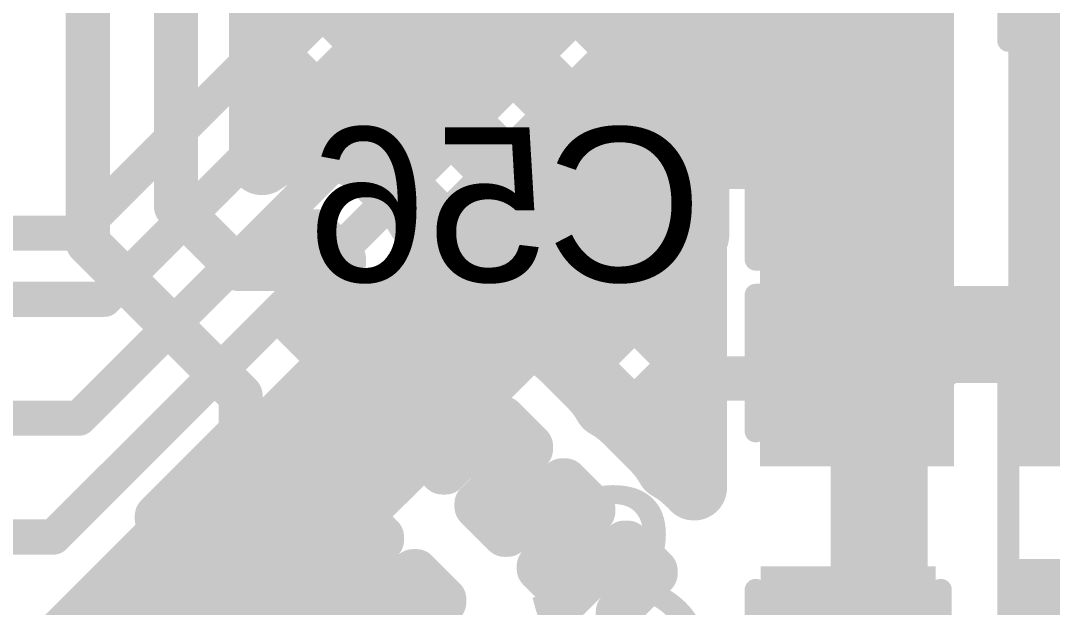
# Model space of a CAD drawing. Header units: millimetres. Extents: x -0.39 to 1.43, y -0.21 to 1.58.
# Drawn here: x 0.5672 to 0.8013, y 0.195 to 0.3283 of the extents above; entities that cross this region are included whole.
import ezdxf

# ---------------------------------------------------------------- set-up
doc = ezdxf.new("R2010")
doc.units = ezdxf.units.MM
doc.header["$MEASUREMENT"] = 0
for name, color, linetype in [('BottomLayer', 5, 'Continuous'), ('BottomOverlay', 54, 'Continuous'), ('BottomPaste', 16, 'Continuous'), ('BottomSolder', 6, 'Continuous'), ('TopLayer', 1, 'Continuous')]:
    doc.layers.add(name, color=color, linetype=linetype)
doc.styles.add('Arial', font='', dxfattribs={"height": 0.2})
doc.styles.get('Arial').set_extended_font_data('Arial')

# ---------------------------------------------------------------- blocks, each defined once
blk = doc.blocks.new('R__0603_B_32')
at = {"layer": 'BottomLayer'}
for points in [[(-0.045, -0.0175), (-0.045, 0.0175), (-0.015, 0.0175), (-0.015, -0.0175)], [(0.015, -0.0175), (0.015, 0.0175), (0.045, 0.0175), (0.045, -0.0175)]]:
    blk.add_hatch(color=5, dxfattribs=at).paths.add_polyline_path(points)
at = {"layer": 'BottomPaste'}
for points in [[(-0.045, -0.0175), (-0.045, 0.0175), (-0.015, 0.0175), (-0.015, -0.0175)], [(0.015, -0.0175), (0.015, 0.0175), (0.045, 0.0175), (0.045, -0.0175)]]:
    blk.add_hatch(color=16, dxfattribs=at).paths.add_polyline_path(points)
at = {"layer": 'BottomSolder'}
for points in [[(-0.049, -0.0215), (-0.049, 0.0215), (-0.011, 0.0215), (-0.011, -0.0215)], [(0.011, -0.0215), (0.011, 0.0215), (0.049, 0.0215), (0.049, -0.0215)]]:
    blk.add_hatch(color=6, dxfattribs=at).paths.add_polyline_path(points)
at = {"layer": 'BottomOverlay', "const_width": 0.005}
for points in [[(-0.048, 0.021), (0.048, 0.021)], [(-0.048, 0.021), (-0.048, -0.021)], [(0.048, 0.021), (0.048, -0.021)], [(-0.048, -0.021), (0.048, -0.021)]]:
    blk.add_lwpolyline(points, dxfattribs=at)
at = {"layer": 'BottomOverlay', "const_width": 0.0025}
for points in [[(-0.04925, 0.021, 1), (-0.04675, 0.021, 1)], [(-0.04925, 0.021, 1), (-0.04675, 0.021, 1)], [(0.04675, 0.021, 1), (0.04925, 0.021, 1)], [(0.04675, 0.021, 1), (0.04925, 0.021, 1)], [(-0.04925, -0.021, 1), (-0.04675, -0.021, 1)], [(-0.04925, -0.021, 1), (-0.04675, -0.021, 1)], [(0.04675, -0.021, 1), (0.04925, -0.021, 1)], [(0.04675, -0.021, 1), (0.04925, -0.021, 1)]]:
    blk.add_lwpolyline(points, format="xyb", close=True, dxfattribs=at)
blk = doc.blocks.new('R__0603_B_35')
at = {"layer": 'BottomLayer'}
for points in [[(-0.045, -0.0175), (-0.045, 0.0175), (-0.015, 0.0175), (-0.015, -0.0175)], [(0.015, -0.0175), (0.015, 0.0175), (0.045, 0.0175), (0.045, -0.0175)]]:
    blk.add_hatch(color=5, dxfattribs=at).paths.add_polyline_path(points)
at = {"layer": 'BottomPaste'}
for points in [[(-0.045, -0.0175), (-0.045, 0.0175), (-0.015, 0.0175), (-0.015, -0.0175)], [(0.015, -0.0175), (0.015, 0.0175), (0.045, 0.0175), (0.045, -0.0175)]]:
    blk.add_hatch(color=16, dxfattribs=at).paths.add_polyline_path(points)
at = {"layer": 'BottomSolder'}
for points in [[(-0.049, -0.0215), (-0.049, 0.0215), (-0.011, 0.0215), (-0.011, -0.0215)], [(0.011, -0.0215), (0.011, 0.0215), (0.049, 0.0215), (0.049, -0.0215)]]:
    blk.add_hatch(color=6, dxfattribs=at).paths.add_polyline_path(points)
at = {"layer": 'BottomOverlay', "const_width": 0.005}
for points in [[(0.048, 0.021), (-0.048, 0.021)], [(-0.048, -0.021), (-0.048, 0.021)], [(0.048, -0.021), (0.048, 0.021)], [(0.048, -0.021), (-0.048, -0.021)]]:
    blk.add_lwpolyline(points, dxfattribs=at)
at = {"layer": 'BottomOverlay', "const_width": 0.0025}
for points in [[(-0.04925, 0.021, 1), (-0.04675, 0.021, 1)], [(-0.04925, 0.021, 1), (-0.04675, 0.021, 1)], [(0.04675, 0.021, 1), (0.04925, 0.021, 1)], [(0.04675, 0.021, 1), (0.04925, 0.021, 1)], [(-0.04925, -0.021, 1), (-0.04675, -0.021, 1)], [(-0.04925, -0.021, 1), (-0.04675, -0.021, 1)], [(0.04675, -0.021, 1), (0.04925, -0.021, 1)], [(0.04675, -0.021, 1), (0.04925, -0.021, 1)]]:
    blk.add_lwpolyline(points, format="xyb", close=True, dxfattribs=at)
blk = doc.blocks.new('C__0603_B_61')
at = {"layer": 'BottomLayer'}
for points in [[(-0.045, -0.0175), (-0.045, 0.0175), (-0.015, 0.0175), (-0.015, -0.0175)], [(0.015, -0.0175), (0.015, 0.0175), (0.045, 0.0175), (0.045, -0.0175)]]:
    blk.add_hatch(color=5, dxfattribs=at).paths.add_polyline_path(points)
at = {"layer": 'BottomPaste'}
for points in [[(-0.045, -0.0175), (-0.045, 0.0175), (-0.015, 0.0175), (-0.015, -0.0175)], [(0.015, -0.0175), (0.015, 0.0175), (0.045, 0.0175), (0.045, -0.0175)]]:
    blk.add_hatch(color=16, dxfattribs=at).paths.add_polyline_path(points)
at = {"layer": 'BottomSolder'}
for points in [[(-0.04736, -0.01986), (-0.04736, 0.01986), (-0.01264, 0.01986), (-0.01264, -0.01986)], [(0.01264, -0.01986), (0.01264, 0.01986), (0.04736, 0.01986), (0.04736, -0.01986)]]:
    blk.add_hatch(color=6, dxfattribs=at).paths.add_polyline_path(points)
at = {"layer": 'BottomOverlay', "const_width": 0.005}
for points in [[(-0.049, 0.021), (-0.049, -0.021)], [(-0.018, 0.021), (-0.049, 0.021)], [(0.049, 0.021), (0.018, 0.021)], [(0.049, 0.021), (0.049, -0.021)], [(-0.018, -0.021), (-0.049, -0.021)], [(0.049, -0.021), (0.018, -0.021)]]:
    blk.add_lwpolyline(points, dxfattribs=at)
at = {"layer": 'BottomOverlay', "const_width": 0.0025}
for points in [[(-0.05025, 0.021, 1), (-0.04775, 0.021, 1)], [(-0.05025, 0.021, 1), (-0.04775, 0.021, 1)], [(-0.01925, 0.021, 1), (-0.01675, 0.021, 1)], [(0.01675, 0.021, 1), (0.01925, 0.021, 1)], [(0.04775, 0.021, 1), (0.05025, 0.021, 1)], [(0.04775, 0.021, 1), (0.05025, 0.021, 1)], [(-0.05025, -0.021, 1), (-0.04775, -0.021, 1)], [(-0.05025, -0.021, 1), (-0.04775, -0.021, 1)], [(-0.01925, -0.021, 1), (-0.01675, -0.021, 1)], [(0.01675, -0.021, 1), (0.01925, -0.021, 1)], [(0.04775, -0.021, 1), (0.05025, -0.021, 1)], [(0.04775, -0.021, 1), (0.05025, -0.021, 1)]]:
    blk.add_lwpolyline(points, format="xyb", close=True, dxfattribs=at)
blk = doc.blocks.new('C__0603_B_64')
at = {"layer": 'BottomLayer'}
for points in [[(-0.045, -0.0175), (-0.045, 0.0175), (-0.015, 0.0175), (-0.015, -0.0175)], [(0.015, -0.0175), (0.015, 0.0175), (0.045, 0.0175), (0.045, -0.0175)]]:
    blk.add_hatch(color=5, dxfattribs=at).paths.add_polyline_path(points)
at = {"layer": 'BottomPaste'}
for points in [[(-0.045, -0.0175), (-0.045, 0.0175), (-0.015, 0.0175), (-0.015, -0.0175)], [(0.015, -0.0175), (0.015, 0.0175), (0.045, 0.0175), (0.045, -0.0175)]]:
    blk.add_hatch(color=16, dxfattribs=at).paths.add_polyline_path(points)
at = {"layer": 'BottomSolder'}
for points in [[(-0.04736, -0.01986), (-0.04736, 0.01986), (-0.01264, 0.01986), (-0.01264, -0.01986)], [(0.01264, -0.01986), (0.01264, 0.01986), (0.04736, 0.01986), (0.04736, -0.01986)]]:
    blk.add_hatch(color=6, dxfattribs=at).paths.add_polyline_path(points)
at = {"layer": 'BottomOverlay', "const_width": 0.005}
for points in [[(-0.049, 0.021), (-0.049, -0.021)], [(-0.049, 0.021), (-0.018, 0.021)], [(0.018, 0.021), (0.049, 0.021)], [(0.049, 0.021), (0.049, -0.021)], [(-0.049, -0.021), (-0.018, -0.021)], [(0.018, -0.021), (0.049, -0.021)]]:
    blk.add_lwpolyline(points, dxfattribs=at)
at = {"layer": 'BottomOverlay', "const_width": 0.0025}
for points in [[(-0.05025, 0.021, 1), (-0.04775, 0.021, 1)], [(-0.05025, 0.021, 1), (-0.04775, 0.021, 1)], [(-0.01925, 0.021, 1), (-0.01675, 0.021, 1)], [(0.01675, 0.021, 1), (0.01925, 0.021, 1)], [(0.04775, 0.021, 1), (0.05025, 0.021, 1)], [(0.04775, 0.021, 1), (0.05025, 0.021, 1)], [(-0.05025, -0.021, 1), (-0.04775, -0.021, 1)], [(-0.05025, -0.021, 1), (-0.04775, -0.021, 1)], [(-0.01925, -0.021, 1), (-0.01675, -0.021, 1)], [(0.01675, -0.021, 1), (0.01925, -0.021, 1)], [(0.04775, -0.021, 1), (0.05025, -0.021, 1)], [(0.04775, -0.021, 1), (0.05025, -0.021, 1)]]:
    blk.add_lwpolyline(points, format="xyb", close=True, dxfattribs=at)
blk = doc.blocks.new('C__0603_B_66')
at = {"layer": 'BottomLayer'}
for points in [[(-0.045, -0.0175), (-0.045, 0.0175), (-0.015, 0.0175), (-0.015, -0.0175)], [(0.015, -0.0175), (0.015, 0.0175), (0.045, 0.0175), (0.045, -0.0175)]]:
    blk.add_hatch(color=5, dxfattribs=at).paths.add_polyline_path(points)
at = {"layer": 'BottomPaste'}
for points in [[(-0.045, -0.0175), (-0.045, 0.0175), (-0.015, 0.0175), (-0.015, -0.0175)], [(0.015, -0.0175), (0.015, 0.0175), (0.045, 0.0175), (0.045, -0.0175)]]:
    blk.add_hatch(color=16, dxfattribs=at).paths.add_polyline_path(points)
at = {"layer": 'BottomSolder'}
for points in [[(-0.04736, -0.01986), (-0.04736, 0.01986), (-0.01264, 0.01986), (-0.01264, -0.01986)], [(0.01264, -0.01986), (0.01264, 0.01986), (0.04736, 0.01986), (0.04736, -0.01986)]]:
    blk.add_hatch(color=6, dxfattribs=at).paths.add_polyline_path(points)
at = {"layer": 'BottomOverlay', "const_width": 0.005}
for points in [[(-0.018, 0.021), (-0.049, 0.021)], [(-0.049, -0.021), (-0.049, 0.021)], [(0.049, 0.021), (0.018, 0.021)], [(0.049, -0.021), (0.049, 0.021)], [(-0.018, -0.021), (-0.049, -0.021)], [(0.049, -0.021), (0.018, -0.021)]]:
    blk.add_lwpolyline(points, dxfattribs=at)
at = {"layer": 'BottomOverlay', "const_width": 0.0025}
for points in [[(-0.05025, 0.021, 1), (-0.04775, 0.021, 1)], [(-0.05025, 0.021, 1), (-0.04775, 0.021, 1)], [(-0.01925, 0.021, 1), (-0.01675, 0.021, 1)], [(0.01675, 0.021, 1), (0.01925, 0.021, 1)], [(0.04775, 0.021, 1), (0.05025, 0.021, 1)], [(0.04775, 0.021, 1), (0.05025, 0.021, 1)], [(-0.05025, -0.021, 1), (-0.04775, -0.021, 1)], [(-0.05025, -0.021, 1), (-0.04775, -0.021, 1)], [(-0.01925, -0.021, 1), (-0.01675, -0.021, 1)], [(0.01675, -0.021, 1), (0.01925, -0.021, 1)], [(0.04775, -0.021, 1), (0.05025, -0.021, 1)], [(0.04775, -0.021, 1), (0.05025, -0.021, 1)]]:
    blk.add_lwpolyline(points, format="xyb", close=True, dxfattribs=at)

msp = doc.modelspace()

# ---------------------------------------------------------------- hatches: boundary and pattern name
at = {"layer": 'BottomLayer'}
for points in [[(0.735, 0.22707), (0.779, 0.22707), (0.779, 0.376), (0.735, 0.376)], [(0.79133, 0.22707), (0.925, 0.22707), (0.925, 0.375), (0.79133, 0.375)]]:
    msp.add_hatch(color=5, dxfattribs=at).paths.add_polyline_path(points)

# ---------------------------------------------------------------- linework, layer by layer
for points, const_width in [([(0.62796, 0.29914), (0.723, 0.39418)], 0.015), ([(0.63248, 0.39504), (0.7205, 0.30702)], 0.015), ([(0.58243, 0.27778), (0.58243, 0.395)], 0.01), ([(0.60243, 0.28607), (0.60243, 0.395)], 0.01), ([(0.62193, 0.29614), (0.62193, 0.38184)], 0.015), ([(0.62193, 0.3773), (0.72, 0.27924)], 0.015), ([(0.62193, 0.3214), (0.67648, 0.37594)], 0.015), ([(0.72, 0.30919), (0.72, 0.37419)], 0.015), ([(0.64967, 0.29257), (0.72, 0.3629)], 0.015), ([(0.62193, 0.34902), (0.72, 0.25095)], 0.015), ([(0.66382, 0.27843), (0.72, 0.33461)], 0.015), ([(0.62193, 0.32074), (0.72, 0.22267)], 0.015), ([(0.7205, 0.2795), (0.7205, 0.30919)], 0.015), ([(0.7205, 0.2795), (0.7205, 0.30919)], 0.015), ([(0.67796, 0.26429), (0.7205, 0.30683)], 0.015), ([(0.64801, 0.29424), (0.65437, 0.28787)], 0.015), ([(0.728, 0.295), (0.753, 0.295)], 0.01), ([(0.60243, 0.28607), (0.60486, 0.28364)], 0.01), ([(0.60486, 0.28364), (0.61664, 0.27186)], 0.01), ([(0.66215, 0.2801), (0.66851, 0.27373)], 0.015), ([(0.72, 0.22225), (0.72, 0.2795)], 0.015), ([(0.62492, 0.27186), (0.63351, 0.28045)], 0.01), ([(0.63351, 0.28045), (0.63422, 0.28045)], 0.01), ([(0.63422, 0.28045), (0.64058, 0.27409)], 0.01), ([(0.6921, 0.25015), (0.72, 0.27804)], 0.015), ([(0.58243, 0.27778), (0.60132, 0.25889)], 0.01), ([(0.64058, 0.27338), (0.64058, 0.27409)], 0.01), ([(0.61664, 0.27186), (0.62492, 0.27186)], 0.01), ([(0.62821, 0.261), (0.64058, 0.27338)], 0.01), ([(0.67629, 0.26595), (0.68266, 0.25959)], 0.015), ([(0.63528, 0.25393), (0.64765, 0.26631)], 0.01), ([(0.64765, 0.26631), (0.64836, 0.26631)], 0.01), ([(0.64836, 0.26631), (0.65473, 0.25994)], 0.01), ([(0.62821, 0.26029), (0.62821, 0.261)], 0.01), ([(0.62821, 0.26029), (0.63457, 0.25393)], 0.01), ([(0.65473, 0.25924), (0.65473, 0.25994)], 0.01), ([(0.60132, 0.25889), (0.61711, 0.2431)], 0.01), ([(0.64235, 0.24686), (0.65473, 0.25924)], 0.01), ([(0.63457, 0.25393), (0.63528, 0.25393)], 0.01), ([(0.69043, 0.25181), (0.6968, 0.24545)], 0.015), ([(0.64942, 0.23979), (0.6618, 0.25216)], 0.01), ([(0.6618, 0.25216), (0.6625, 0.25216)], 0.01), ([(0.6625, 0.25216), (0.66887, 0.2458)], 0.01), ([(0.70624, 0.236), (0.72, 0.24976)], 0.015), ([(0.64235, 0.24615), (0.64235, 0.24686)], 0.01), ([(0.64235, 0.24615), (0.64871, 0.23979)], 0.01), ([(0.66887, 0.24509), (0.66887, 0.2458)], 0.01), ([(0.7275, 0.247), (0.755, 0.247)], 0.01), ([(0.65649, 0.23272), (0.66887, 0.24509)], 0.01), ([(0.61711, 0.23482), (0.61711, 0.2431)], 0.01), ([(0.64871, 0.23979), (0.64942, 0.23979)], 0.01), ([(0.70458, 0.23767), (0.71094, 0.23131)], 0.015), ([(0.66356, 0.22565), (0.67594, 0.23802)], 0.01), ([(0.67594, 0.23802), (0.67665, 0.23802)], 0.01), ([(0.67665, 0.23802), (0.68301, 0.23166)], 0.01), ([(0.59808, 0.21579), (0.61711, 0.23482)], 0.01), ([(0.60515, 0.20872), (0.62797, 0.23154)], 0.01), ([(0.62797, 0.23154), (0.62868, 0.23154)], 0.01), ([(0.62868, 0.23154), (0.63504, 0.22517)], 0.01), ([(0.65649, 0.23201), (0.65649, 0.23272)], 0.01), ([(0.65649, 0.23201), (0.66285, 0.22565)], 0.01), ([(0.68301, 0.23095), (0.68301, 0.23166)], 0.01), ([(0.67063, 0.21857), (0.68301, 0.23095)], 0.01), ([(0.63504, 0.22446), (0.63504, 0.22517)], 0.01), ([(0.66285, 0.22565), (0.66356, 0.22565)], 0.01), ([(0.61223, 0.20164), (0.63504, 0.22446)], 0.01), ([(0.6777, 0.2115), (0.69008, 0.22388)], 0.01), ([(0.69008, 0.22388), (0.69079, 0.22388)], 0.01), ([(0.69079, 0.22388), (0.69715, 0.21752)], 0.01), ([(0.67063, 0.21787), (0.67063, 0.21857)], 0.01), ([(0.67063, 0.21787), (0.677, 0.2115)], 0.01), ([(0.69715, 0.21681), (0.69715, 0.21752)], 0.01), ([(0.59808, 0.21508), (0.59808, 0.21579)], 0.01), ([(0.6193, 0.19457), (0.64212, 0.21739)], 0.01), ([(0.64212, 0.21739), (0.64282, 0.21739)], 0.01), ([(0.64282, 0.21739), (0.64919, 0.21103)], 0.01), ([(0.68478, 0.20443), (0.69715, 0.21681)], 0.01), ([(0.59808, 0.21508), (0.60445, 0.20872)], 0.01), ([(0.64919, 0.21032), (0.64919, 0.21103)], 0.01), ([(0.677, 0.2115), (0.6777, 0.2115)], 0.01), ([(0.60445, 0.20872), (0.60515, 0.20872)], 0.01), ([(0.62637, 0.1875), (0.64919, 0.21032)], 0.01), ([(0.69185, 0.19736), (0.70422, 0.20974)], 0.01), ([(0.70422, 0.20974), (0.70493, 0.20974)], 0.01), ([(0.70493, 0.20974), (0.71129, 0.20337)], 0.01), ([(0.68478, 0.20373), (0.68478, 0.20443)], 0.01), ([(0.68478, 0.20373), (0.69114, 0.19736)], 0.01), ([(0.61223, 0.20094), (0.61223, 0.20164)], 0.01), ([(0.63344, 0.18043), (0.65626, 0.20325)], 0.01), ([(0.65626, 0.20325), (0.65697, 0.20325)], 0.01), ([(0.65697, 0.20325), (0.66333, 0.19689)], 0.01), ([(0.70271, 0.19408), (0.71129, 0.20267)], 0.01), ([(0.71129, 0.20267), (0.71129, 0.20337)], 0.01), ([(0.61223, 0.20094), (0.61859, 0.19457)], 0.01), ([(0.66333, 0.19618), (0.66333, 0.19689)], 0.01), ([(0.69114, 0.19736), (0.69185, 0.19736)], 0.01), ([(0.61859, 0.19457), (0.6193, 0.19457)], 0.01), ([(0.65138, 0.18424), (0.66333, 0.19618)], 0.01), ([(0.70271, 0.18579), (0.70271, 0.19408)], 0.01)]:
    msp.add_lwpolyline(points, dxfattribs=dict(at, const_width=const_width))
for points, const_width in [([(0.71625, 0.33461, 1), (0.72375, 0.33461, 1)], 0.0075), ([(0.61818, 0.3214, 1), (0.62568, 0.3214, 1)], 0.0075), ([(0.61818, 0.32074, 1), (0.62568, 0.32074, 1)], 0.0075), ([(0.71625, 0.30919, 1), (0.72375, 0.30919, 1)], 0.0075), ([(0.71675, 0.30919, 1), (0.72425, 0.30919, 1)], 0.0075), ([(0.71675, 0.30919, 1), (0.72425, 0.30919, 1)], 0.0075), ([(0.71675, 0.30702, 1), (0.72425, 0.30702, 1)], 0.0075), ([(0.71675, 0.30683, 1), (0.72425, 0.30683, 1)], 0.0075), ([(0.62976, 0.29995, 1), (0.63726, 0.29995, 1)], 0.0075), ([(0.62976, 0.29995, 1), (0.63726, 0.29995, 1)], 0.0075), ([(0.63047, 0.29995, 1), (0.63797, 0.29995, 1)], 0.0075), ([(0.63047, 0.29995, 1), (0.63797, 0.29995, 1)], 0.0075), ([(0.62421, 0.29914, 1), (0.63171, 0.29914, 1)], 0.0075), ([(0.61818, 0.29614, 1), (0.62568, 0.29614, 1)], 0.0075), ([(0.61818, 0.29614, 1), (0.62568, 0.29614, 1)], 0.0075), ([(0.61818, 0.29614, 1), (0.62568, 0.29614, 1)], 0.0075), ([(0.64426, 0.29424, 1), (0.65176, 0.29424, 1)], 0.0075), ([(0.64426, 0.29424, 1), (0.65176, 0.29424, 1)], 0.0075), ([(0.64426, 0.29424, 1), (0.65176, 0.29424, 1)], 0.0075), ([(0.64592, 0.29257, 1), (0.65342, 0.29257, 1)], 0.0075), ([(0.7255, 0.295, 1), (0.7305, 0.295, 1)], 0.005), ([(0.7505, 0.295, 1), (0.7555, 0.295, 1)], 0.005), ([(0.65062, 0.28787, 1), (0.65812, 0.28787, 1)], 0.0075), ([(0.65062, 0.28787, 1), (0.65812, 0.28787, 1)], 0.0075), ([(0.65062, 0.28787, 1), (0.65812, 0.28787, 1)], 0.0075), ([(0.59993, 0.28607, 1), (0.60493, 0.28607, 1)], 0.005), ([(0.59993, 0.28607, 1), (0.60493, 0.28607, 1)], 0.005), ([(0.65395, 0.28342, 1), (0.66145, 0.28342, 1)], 0.0075), ([(0.65395, 0.28342, 1), (0.66145, 0.28342, 1)], 0.0075), ([(0.65395, 0.28342, 1), (0.66145, 0.28342, 1)], 0.0075), ([(0.65395, 0.28342, 1), (0.66145, 0.28342, 1)], 0.0075), ([(0.60236, 0.28364, 1), (0.60736, 0.28364, 1)], 0.005), ([(0.60236, 0.28364, 1), (0.60736, 0.28364, 1)], 0.005), ([(0.6584, 0.2801, 1), (0.6659, 0.2801, 1)], 0.0075), ([(0.6584, 0.2801, 1), (0.6659, 0.2801, 1)], 0.0075), ([(0.6584, 0.2801, 1), (0.6659, 0.2801, 1)], 0.0075), ([(0.66007, 0.27843, 1), (0.66757, 0.27843, 1)], 0.0075), ([(0.71625, 0.2795, 1), (0.72375, 0.2795, 1)], 0.0075), ([(0.71625, 0.27924, 1), (0.72375, 0.27924, 1)], 0.0075), ([(0.71675, 0.2795, 1), (0.72425, 0.2795, 1)], 0.0075), ([(0.71675, 0.2795, 1), (0.72425, 0.2795, 1)], 0.0075), ([(0.63101, 0.28045, 1), (0.63601, 0.28045, 1)], 0.005), ([(0.63101, 0.28045, 1), (0.63601, 0.28045, 1)], 0.005), ([(0.63172, 0.28045, 1), (0.63672, 0.28045, 1)], 0.005), ([(0.63172, 0.28045, 1), (0.63672, 0.28045, 1)], 0.005), ([(0.71625, 0.27804, 1), (0.72375, 0.27804, 1)], 0.0075), ([(0.57993, 0.27778, 1), (0.58493, 0.27778, 1)], 0.005), ([(0.57993, 0.27778, 1), (0.58493, 0.27778, 1)], 0.005), ([(0.66476, 0.27373, 1), (0.67226, 0.27373, 1)], 0.0075), ([(0.66476, 0.27373, 1), (0.67226, 0.27373, 1)], 0.0075), ([(0.66476, 0.27373, 1), (0.67226, 0.27373, 1)], 0.0075), ([(0.63808, 0.27409, 1), (0.64308, 0.27409, 1)], 0.005), ([(0.63808, 0.27409, 1), (0.64308, 0.27409, 1)], 0.005), ([(0.61414, 0.27186, 1), (0.61914, 0.27186, 1)], 0.005), ([(0.61414, 0.27186, 1), (0.61914, 0.27186, 1)], 0.005), ([(0.62242, 0.27186, 1), (0.62742, 0.27186, 1)], 0.005), ([(0.62242, 0.27186, 1), (0.62742, 0.27186, 1)], 0.005), ([(0.63808, 0.27338, 1), (0.64308, 0.27338, 1)], 0.005), ([(0.63808, 0.27338, 1), (0.64308, 0.27338, 1)], 0.005), ([(0.66809, 0.26928, 1), (0.67559, 0.26928, 1)], 0.0075), ([(0.66809, 0.26928, 1), (0.67559, 0.26928, 1)], 0.0075), ([(0.66809, 0.26928, 1), (0.67559, 0.26928, 1)], 0.0075), ([(0.66809, 0.26928, 1), (0.67559, 0.26928, 1)], 0.0075), ([(0.67254, 0.26595, 1), (0.68004, 0.26595, 1)], 0.0075), ([(0.67254, 0.26595, 1), (0.68004, 0.26595, 1)], 0.0075), ([(0.67254, 0.26595, 1), (0.68004, 0.26595, 1)], 0.0075), ([(0.67421, 0.26429, 1), (0.68171, 0.26429, 1)], 0.0075), ([(0.64515, 0.26631, 1), (0.65015, 0.26631, 1)], 0.005), ([(0.64515, 0.26631, 1), (0.65015, 0.26631, 1)], 0.005), ([(0.64586, 0.26631, 1), (0.65086, 0.26631, 1)], 0.005), ([(0.64586, 0.26631, 1), (0.65086, 0.26631, 1)], 0.005), ([(0.67891, 0.25959, 1), (0.68641, 0.25959, 1)], 0.0075), ([(0.67891, 0.25959, 1), (0.68641, 0.25959, 1)], 0.0075), ([(0.67891, 0.25959, 1), (0.68641, 0.25959, 1)], 0.0075), ([(0.62571, 0.261, 1), (0.63071, 0.261, 1)], 0.005), ([(0.62571, 0.261, 1), (0.63071, 0.261, 1)], 0.005), ([(0.62571, 0.26029, 1), (0.63071, 0.26029, 1)], 0.005), ([(0.62571, 0.26029, 1), (0.63071, 0.26029, 1)], 0.005), ([(0.65223, 0.25994, 1), (0.65723, 0.25994, 1)], 0.005), ([(0.65223, 0.25994, 1), (0.65723, 0.25994, 1)], 0.005), ([(0.59882, 0.25889, 1), (0.60382, 0.25889, 1)], 0.005), ([(0.59882, 0.25889, 1), (0.60382, 0.25889, 1)], 0.005), ([(0.65223, 0.25924, 1), (0.65723, 0.25924, 1)], 0.005), ([(0.65223, 0.25924, 1), (0.65723, 0.25924, 1)], 0.005), ([(0.68224, 0.25514, 1), (0.68974, 0.25514, 1)], 0.0075), ([(0.68224, 0.25514, 1), (0.68974, 0.25514, 1)], 0.0075), ([(0.68224, 0.25514, 1), (0.68974, 0.25514, 1)], 0.0075), ([(0.68224, 0.25514, 1), (0.68974, 0.25514, 1)], 0.0075), ([(0.63207, 0.25393, 1), (0.63707, 0.25393, 1)], 0.005), ([(0.63207, 0.25393, 1), (0.63707, 0.25393, 1)], 0.005), ([(0.63278, 0.25393, 1), (0.63778, 0.25393, 1)], 0.005), ([(0.63278, 0.25393, 1), (0.63778, 0.25393, 1)], 0.005), ([(0.68668, 0.25181, 1), (0.69418, 0.25181, 1)], 0.0075), ([(0.68668, 0.25181, 1), (0.69418, 0.25181, 1)], 0.0075), ([(0.68668, 0.25181, 1), (0.69418, 0.25181, 1)], 0.0075), ([(0.68835, 0.25015, 1), (0.69585, 0.25015, 1)], 0.0075), ([(0.71625, 0.25095, 1), (0.72375, 0.25095, 1)], 0.0075), ([(0.6593, 0.25216, 1), (0.6643, 0.25216, 1)], 0.005), ([(0.6593, 0.25216, 1), (0.6643, 0.25216, 1)], 0.005), ([(0.66, 0.25216, 1), (0.665, 0.25216, 1)], 0.005), ([(0.66, 0.25216, 1), (0.665, 0.25216, 1)], 0.005), ([(0.71625, 0.24976, 1), (0.72375, 0.24976, 1)], 0.0075), ([(0.69305, 0.24545, 1), (0.70055, 0.24545, 1)], 0.0075), ([(0.69305, 0.24545, 1), (0.70055, 0.24545, 1)], 0.0075), ([(0.69305, 0.24545, 1), (0.70055, 0.24545, 1)], 0.0075), ([(0.63985, 0.24686, 1), (0.64485, 0.24686, 1)], 0.005), ([(0.63985, 0.24686, 1), (0.64485, 0.24686, 1)], 0.005), ([(0.63985, 0.24615, 1), (0.64485, 0.24615, 1)], 0.005), ([(0.63985, 0.24615, 1), (0.64485, 0.24615, 1)], 0.005), ([(0.66637, 0.2458, 1), (0.67137, 0.2458, 1)], 0.005), ([(0.66637, 0.2458, 1), (0.67137, 0.2458, 1)], 0.005), ([(0.725, 0.247, 1), (0.73, 0.247, 1)], 0.005), ([(0.7525, 0.247, 1), (0.7575, 0.247, 1)], 0.005), ([(0.66637, 0.24509, 1), (0.67137, 0.24509, 1)], 0.005), ([(0.66637, 0.24509, 1), (0.67137, 0.24509, 1)], 0.005), ([(0.69638, 0.241, 1), (0.70388, 0.241, 1)], 0.0075), ([(0.69638, 0.241, 1), (0.70388, 0.241, 1)], 0.0075), ([(0.69638, 0.241, 1), (0.70388, 0.241, 1)], 0.0075), ([(0.69638, 0.241, 1), (0.70388, 0.241, 1)], 0.0075), ([(0.61461, 0.2431, 1), (0.61961, 0.2431, 1)], 0.005), ([(0.61461, 0.2431, 1), (0.61961, 0.2431, 1)], 0.005), ([(0.64621, 0.23979, 1), (0.65121, 0.23979, 1)], 0.005), ([(0.64621, 0.23979, 1), (0.65121, 0.23979, 1)], 0.005), ([(0.64692, 0.23979, 1), (0.65192, 0.23979, 1)], 0.005), ([(0.64692, 0.23979, 1), (0.65192, 0.23979, 1)], 0.005), ([(0.70083, 0.23767, 1), (0.70833, 0.23767, 1)], 0.0075), ([(0.70083, 0.23767, 1), (0.70833, 0.23767, 1)], 0.0075), ([(0.70083, 0.23767, 1), (0.70833, 0.23767, 1)], 0.0075), ([(0.67344, 0.23802, 1), (0.67844, 0.23802, 1)], 0.005), ([(0.67344, 0.23802, 1), (0.67844, 0.23802, 1)], 0.005), ([(0.67415, 0.23802, 1), (0.67915, 0.23802, 1)], 0.005), ([(0.67415, 0.23802, 1), (0.67915, 0.23802, 1)], 0.005), ([(0.70249, 0.236, 1), (0.70999, 0.236, 1)], 0.0075), ([(0.61461, 0.23482, 1), (0.61961, 0.23482, 1)], 0.005), ([(0.61461, 0.23482, 1), (0.61961, 0.23482, 1)], 0.005), ([(0.62547, 0.23154, 1), (0.63047, 0.23154, 1)], 0.005), ([(0.62547, 0.23154, 1), (0.63047, 0.23154, 1)], 0.005), ([(0.62618, 0.23154, 1), (0.63118, 0.23154, 1)], 0.005), ([(0.62618, 0.23154, 1), (0.63118, 0.23154, 1)], 0.005), ([(0.65399, 0.23272, 1), (0.65899, 0.23272, 1)], 0.005), ([(0.65399, 0.23272, 1), (0.65899, 0.23272, 1)], 0.005), ([(0.65399, 0.23201, 1), (0.65899, 0.23201, 1)], 0.005), ([(0.65399, 0.23201, 1), (0.65899, 0.23201, 1)], 0.005), ([(0.68051, 0.23166, 1), (0.68551, 0.23166, 1)], 0.005), ([(0.68051, 0.23166, 1), (0.68551, 0.23166, 1)], 0.005), ([(0.70719, 0.23131, 1), (0.71469, 0.23131, 1)], 0.0075), ([(0.70719, 0.23131, 1), (0.71469, 0.23131, 1)], 0.0075), ([(0.70719, 0.23131, 1), (0.71469, 0.23131, 1)], 0.0075), ([(0.68051, 0.23095, 1), (0.68551, 0.23095, 1)], 0.005), ([(0.68051, 0.23095, 1), (0.68551, 0.23095, 1)], 0.005), ([(0.71052, 0.22686, 1), (0.71802, 0.22686, 1)], 0.0075), ([(0.71052, 0.22686, 1), (0.71802, 0.22686, 1)], 0.0075), ([(0.71052, 0.22686, 1), (0.71802, 0.22686, 1)], 0.0075), ([(0.71052, 0.22686, 1), (0.71802, 0.22686, 1)], 0.0075), ([(0.63254, 0.22517, 1), (0.63754, 0.22517, 1)], 0.005), ([(0.63254, 0.22517, 1), (0.63754, 0.22517, 1)], 0.005), ([(0.66035, 0.22565, 1), (0.66535, 0.22565, 1)], 0.005), ([(0.66035, 0.22565, 1), (0.66535, 0.22565, 1)], 0.005), ([(0.66106, 0.22565, 1), (0.66606, 0.22565, 1)], 0.005), ([(0.66106, 0.22565, 1), (0.66606, 0.22565, 1)], 0.005), ([(0.71497, 0.22353, 1), (0.72247, 0.22353, 1)], 0.0075), ([(0.71497, 0.22353, 1), (0.72247, 0.22353, 1)], 0.0075), ([(0.71625, 0.22267, 1), (0.72375, 0.22267, 1)], 0.0075), ([(0.71625, 0.22225, 1), (0.72375, 0.22225, 1)], 0.0075), ([(0.63254, 0.22446, 1), (0.63754, 0.22446, 1)], 0.005), ([(0.63254, 0.22446, 1), (0.63754, 0.22446, 1)], 0.005), ([(0.68758, 0.22388, 1), (0.69258, 0.22388, 1)], 0.005), ([(0.68758, 0.22388, 1), (0.69258, 0.22388, 1)], 0.005), ([(0.68829, 0.22388, 1), (0.69329, 0.22388, 1)], 0.005), ([(0.68829, 0.22388, 1), (0.69329, 0.22388, 1)], 0.005), ([(0.66813, 0.21857, 1), (0.67313, 0.21857, 1)], 0.005), ([(0.66813, 0.21857, 1), (0.67313, 0.21857, 1)], 0.005), ([(0.66813, 0.21787, 1), (0.67313, 0.21787, 1)], 0.005), ([(0.66813, 0.21787, 1), (0.67313, 0.21787, 1)], 0.005), ([(0.69465, 0.21752, 1), (0.69965, 0.21752, 1)], 0.005), ([(0.69465, 0.21752, 1), (0.69965, 0.21752, 1)], 0.005), ([(0.59558, 0.21579, 1), (0.60058, 0.21579, 1)], 0.005), ([(0.59558, 0.21579, 1), (0.60058, 0.21579, 1)], 0.005), ([(0.63962, 0.21739, 1), (0.64462, 0.21739, 1)], 0.005), ([(0.63962, 0.21739, 1), (0.64462, 0.21739, 1)], 0.005), ([(0.64032, 0.21739, 1), (0.64532, 0.21739, 1)], 0.005), ([(0.64032, 0.21739, 1), (0.64532, 0.21739, 1)], 0.005), ([(0.69465, 0.21681, 1), (0.69965, 0.21681, 1)], 0.005), ([(0.69465, 0.21681, 1), (0.69965, 0.21681, 1)], 0.005), ([(0.59558, 0.21508, 1), (0.60058, 0.21508, 1)], 0.005), ([(0.59558, 0.21508, 1), (0.60058, 0.21508, 1)], 0.005), ([(0.64669, 0.21103, 1), (0.65169, 0.21103, 1)], 0.005), ([(0.64669, 0.21103, 1), (0.65169, 0.21103, 1)], 0.005), ([(0.6745, 0.2115, 1), (0.6795, 0.2115, 1)], 0.005), ([(0.6745, 0.2115, 1), (0.6795, 0.2115, 1)], 0.005), ([(0.6752, 0.2115, 1), (0.6802, 0.2115, 1)], 0.005), ([(0.6752, 0.2115, 1), (0.6802, 0.2115, 1)], 0.005), ([(0.60195, 0.20872, 1), (0.60695, 0.20872, 1)], 0.005), ([(0.60195, 0.20872, 1), (0.60695, 0.20872, 1)], 0.005), ([(0.60265, 0.20872, 1), (0.60765, 0.20872, 1)], 0.005), ([(0.60265, 0.20872, 1), (0.60765, 0.20872, 1)], 0.005), ([(0.64669, 0.21032, 1), (0.65169, 0.21032, 1)], 0.005), ([(0.64669, 0.21032, 1), (0.65169, 0.21032, 1)], 0.005), ([(0.70172, 0.20974, 1), (0.70672, 0.20974, 1)], 0.005), ([(0.70172, 0.20974, 1), (0.70672, 0.20974, 1)], 0.005), ([(0.70243, 0.20974, 1), (0.70743, 0.20974, 1)], 0.005), ([(0.70243, 0.20974, 1), (0.70743, 0.20974, 1)], 0.005), ([(0.68227, 0.20443, 1), (0.68727, 0.20443, 1)], 0.005), ([(0.68227, 0.20443, 1), (0.68727, 0.20443, 1)], 0.005), ([(0.68227, 0.20373, 1), (0.68727, 0.20373, 1)], 0.005), ([(0.68227, 0.20373, 1), (0.68727, 0.20373, 1)], 0.005), ([(0.60973, 0.20164, 1), (0.61473, 0.20164, 1)], 0.005), ([(0.60973, 0.20164, 1), (0.61473, 0.20164, 1)], 0.005), ([(0.65376, 0.20325, 1), (0.65876, 0.20325, 1)], 0.005), ([(0.65376, 0.20325, 1), (0.65876, 0.20325, 1)], 0.005), ([(0.65447, 0.20325, 1), (0.65947, 0.20325, 1)], 0.005), ([(0.65447, 0.20325, 1), (0.65947, 0.20325, 1)], 0.005), ([(0.70879, 0.20337, 1), (0.71379, 0.20337, 1)], 0.005), ([(0.70879, 0.20337, 1), (0.71379, 0.20337, 1)], 0.005), ([(0.70879, 0.20267, 1), (0.71379, 0.20267, 1)], 0.005), ([(0.70879, 0.20267, 1), (0.71379, 0.20267, 1)], 0.005), ([(0.60973, 0.20094, 1), (0.61473, 0.20094, 1)], 0.005), ([(0.60973, 0.20094, 1), (0.61473, 0.20094, 1)], 0.005), ([(0.66083, 0.19689, 1), (0.66583, 0.19689, 1)], 0.005), ([(0.66083, 0.19689, 1), (0.66583, 0.19689, 1)], 0.005), ([(0.68864, 0.19736, 1), (0.69364, 0.19736, 1)], 0.005), ([(0.68864, 0.19736, 1), (0.69364, 0.19736, 1)], 0.005), ([(0.68935, 0.19736, 1), (0.69435, 0.19736, 1)], 0.005), ([(0.68935, 0.19736, 1), (0.69435, 0.19736, 1)], 0.005), ([(0.61609, 0.19457, 1), (0.62109, 0.19457, 1)], 0.005), ([(0.61609, 0.19457, 1), (0.62109, 0.19457, 1)], 0.005), ([(0.6168, 0.19457, 1), (0.6218, 0.19457, 1)], 0.005), ([(0.6168, 0.19457, 1), (0.6218, 0.19457, 1)], 0.005), ([(0.66083, 0.19618, 1), (0.66583, 0.19618, 1)], 0.005), ([(0.66083, 0.19618, 1), (0.66583, 0.19618, 1)], 0.005), ([(0.70021, 0.19408, 1), (0.70521, 0.19408, 1)], 0.005), ([(0.70021, 0.19408, 1), (0.70521, 0.19408, 1)], 0.005)]:
    msp.add_lwpolyline(points, format="xyb", close=True, dxfattribs=dict(at, const_width=const_width))
at = {"layer": 'BottomLayer', "const_width": 0.015}
for points in [[(0.62193, 0.29614, -0.160309), (0.63351, 0.29995)], [(0.62193, 0.29614, -0.160309), (0.63351, 0.29995)], [(0.63422, 0.29995, -0.198912), (0.64801, 0.29424)], [(0.63422, 0.29995, -0.198912), (0.64801, 0.29424)], [(0.65437, 0.28787, -0.071605), (0.6577, 0.28342)], [(0.65437, 0.28787, -0.071605), (0.6577, 0.28342)], [(0.6577, 0.28342, -0.071605), (0.66215, 0.2801)], [(0.6577, 0.28342, -0.071605), (0.66215, 0.2801)], [(0.66851, 0.27373, -0.071606), (0.67184, 0.26928)], [(0.66851, 0.27373, -0.071606), (0.67184, 0.26928)], [(0.67184, 0.26928, -0.071606), (0.67629, 0.26595)], [(0.67184, 0.26928, -0.071606), (0.67629, 0.26595)], [(0.68266, 0.25959, -0.071606), (0.68599, 0.25514)], [(0.68266, 0.25959, -0.071606), (0.68599, 0.25514)], [(0.68599, 0.25514, -0.071606), (0.69043, 0.25181)], [(0.68599, 0.25514, -0.071606), (0.69043, 0.25181)], [(0.6968, 0.24545, -0.071605), (0.70013, 0.241)], [(0.6968, 0.24545, -0.071605), (0.70013, 0.241)], [(0.70013, 0.241, -0.071605), (0.70458, 0.23767)], [(0.70013, 0.241, -0.071605), (0.70458, 0.23767)], [(0.71094, 0.23131, -0.071606), (0.71427, 0.22686)], [(0.71094, 0.23131, -0.071606), (0.71427, 0.22686)], [(0.71427, 0.22686, -0.071606), (0.71872, 0.22353)], [(0.71427, 0.22686, -0.071606), (0.71872, 0.22353)]]:
    msp.add_lwpolyline(points, format="xyb", dxfattribs=at)
at = {"layer": 'TopLayer'}
for points, const_width in [([(0.58, 0.28), (0.89878, 0.59878)], 0.008), ([(0.58621, 0.265), (0.90499, 0.58378)], 0.008), ([(0.58043, 0.238), (0.89143, 0.549)], 0.008), ([(0.57464, 0.211), (0.89764, 0.534)], 0.008), ([(0.54371, 0.13601), (0.7647, 0.357)], 0.04), ([(0.44556, 0.28), (0.58, 0.28)], 0.008), ([(0.467, 0.265), (0.58621, 0.265)], 0.008), ([(0.762, 0.2441), (0.77489, 0.25698)], 0.022), ([(0.77489, 0.25698), (0.886, 0.25698)], 0.022), ([(0.762, 0.10346), (0.762, 0.2441)], 0.022), ([(0.5175, 0.238), (0.58043, 0.238)], 0.008), ([(0.478, 0.211), (0.57464, 0.211)], 0.008)]:
    msp.add_lwpolyline(points, dxfattribs=dict(at, const_width=const_width))
for points, const_width in [([(0.578, 0.28, 1), (0.582, 0.28, 1)], 0.004), ([(0.578, 0.28, 1), (0.582, 0.28, 1)], 0.004), ([(0.58421, 0.265, 1), (0.58821, 0.265, 1)], 0.004), ([(0.58421, 0.265, 1), (0.58821, 0.265, 1)], 0.004), ([(0.76939, 0.25698, 1), (0.78039, 0.25698, 1)], 0.011), ([(0.76939, 0.25698, 1), (0.78039, 0.25698, 1)], 0.011), ([(0.7565, 0.2441, 1), (0.7675, 0.2441, 1)], 0.011), ([(0.7565, 0.2441, 1), (0.7675, 0.2441, 1)], 0.011), ([(0.57843, 0.238, 1), (0.58243, 0.238, 1)], 0.004), ([(0.57843, 0.238, 1), (0.58243, 0.238, 1)], 0.004), ([(0.57264, 0.211, 1), (0.57664, 0.211, 1)], 0.004), ([(0.57264, 0.211, 1), (0.57664, 0.211, 1)], 0.004)]:
    msp.add_lwpolyline(points, format="xyb", close=True, dxfattribs=dict(at, const_width=const_width))

# ---------------------------------------------------------------- block references
for name, p, rotation in [('C__0603_B_66', (0.755, 0.37169), 270), ('R__0603_B_35', (0.81233, 0.37169), 270), ('C__0603_B_61', (0.783, 0.295), 180), ('C__0603_B_64', (0.755, 0.217), 90), ('R__0603_B_32', (0.81233, 0.217), 90)]:
    msp.add_blockref(name, p, dxfattribs=dict(rotation=rotation))

# ---------------------------------------------------------------- texts
at = {"layer": 'BottomOverlay', "style": 'Arial', "text_generation_flag": 2}
msp.add_text('C56', height=0.035, dxfattribs=at).set_placement((0.722, 0.269))
msp.add_text('&', height=0.05, rotation=360, dxfattribs=at).set_placement((0.725, 0.1725))

doc.saveas('drawing.dxf')
